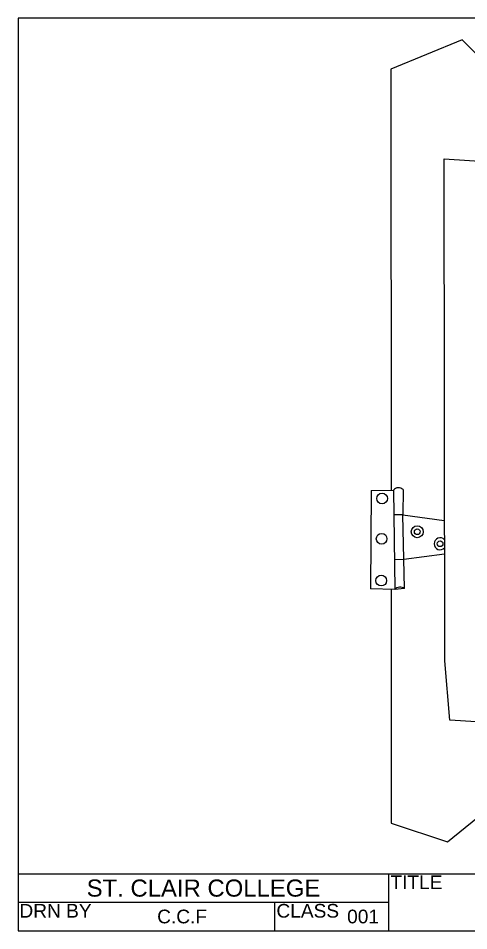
# Model space of a CAD drawing. Header units: inches. Extents: x 0 to 34.3, y -2.3 to 8.
# Drawn here: x 0 to 3.95, y 0 to 8 of the extents above; entities that cross this region are included whole.
import ezdxf
from ezdxf.enums import TextEntityAlignment as Align

# ---------------------------------------------------------------- set-up
doc = ezdxf.new("R2010")
doc.units = ezdxf.units.IN
doc.header["$MEASUREMENT"] = 0
doc.layers.add('DRAWING SHT', color=7, linetype='Continuous')
doc.styles.add('Annotative', font='arial.ttf')
doc.styles.get("Standard").update_dxf_attribs({"font": 'arial.ttf'})

# ---------------------------------------------------------------- blocks, each defined once
blk = doc.blocks.new('Fuerth Cole DRAWING SHT')
at = {"layer": 'DRAWING SHT'}
for p, q in [((0, 0.5), (10.5, 0.5)), ((3.25, 0), (3.25, 0.5)), ((0, 0.25), (3.25, 0.25)), ((2.25, 0), (2.25, 0.25))]:
    blk.add_line(p, q, dxfattribs=at)
blk.add_lwpolyline([(0, 0), (10.5, 0), (10.5, 8), (0, 8)], close=True, dxfattribs=at)
at = {"layer": 'DRAWING SHT', "char_height": 0.12, "width": 1, "attachment_point": 1, "style": 'Annotative'}
for s, insert in [('TITLE', (3.265, 0.485)), ('CLASS', (2.265, 0.235))]:
    blk.add_mtext(s, dxfattribs=dict(at, insert=insert))
at = {"layer": 'DRAWING SHT'}
for s, width, heights, insert, char_height, attachment_point in [('ST. CLAIR COLLEGE', 3.25, [0.2465], (1.625, 0.3731), 0.15, 5), ('DRN BY', 2.25, [0.19], (0.0105, 0.235), 0.12, 1)]:
    blk.add_mtext_dynamic_manual_height_columns(s, width=width, gutter_width=1, heights=heights, dxfattribs=dict(at, insert=insert, char_height=char_height, attachment_point=attachment_point))
for tag, p in [('DATE', (9.375, 0.375)), ('DRN_BY', (1.4375, 0.125)), ('CLS', (3.025, 0.125)), ('SCALE', (9.425, 0.125))]:
    blk.add_attdef(tag, text='', height=0.12, dxfattribs=at).set_placement(p, align=Align.MIDDLE_CENTER)
at = {"layer": 'DRAWING SHT', "lineweight": 30, "flags": 104}
blk.add_attdef('TITLE', text='', height=0.12, dxfattribs=at).set_placement((3.875, 0.25), align=Align.MIDDLE_LEFT)

msp = doc.modelspace()

# ---------------------------------------------------------------- linework, layer by layer
for p, q in [((3.8949, 7.8097), (3.2688, 7.5543)), ((4.3829, 7.3115), (3.8949, 7.8097)), ((3.2688, 7.5543), (3.2708, 3.8629)), ((3.7362, 6.7674), (4.403, 6.7255)), ((3.7411, 2.3673), (3.7362, 6.7674)), ((3.0961, 3.8596), (3.0908, 2.9985)), ((3.0961, 3.8596), (3.2925, 3.8633)), ((3.2925, 3.8633), (3.3032, 2.9913)), ((3.3755, 3.8683), (3.375, 3.6465)), ((3.375, 3.6465), (3.2946, 3.6458)), ((3.3893, 3.0007), (3.375, 3.6465)), ((3.375, 3.6465), (3.7368, 3.5964)), ((3.3836, 3.2564), (3.7398, 3.3039)), ((3.3007, 3.2534), (3.3837, 3.2564)), ((3.3032, 2.9913), (3.0908, 2.9985)), ((3.2712, 2.9923), (3.2723, 0.9438)), ((3.3893, 3.0007), (3.3032, 2.9913)), ((3.7648, 0.779), (5.9672, 2.5677)), ((3.7858, 1.8448), (3.7411, 2.3673)), ((4.0176, 1.8302), (3.7858, 1.8448)), ((3.2723, 0.9438), (3.7648, 0.779))]:
    msp.add_line(p, q)
for centre, radius in [((3.1917, 3.7897), 0.0471), ((3.5003, 3.4981), 0.0524), ((3.5003, 3.4981), 0.0252), ((3.1878, 3.4363), 0.0471), ((3.7007, 3.3927), 0.0252), ((3.1843, 3.0697), 0.0471)]:
    msp.add_circle(centre, radius)
for centre, radius, start, end in [((3.3364, 3.827), 0.0569, 46.52517, 140.40429), ((3.7007, 3.3927), 0.0524, 41.59924, 318.52808), ((3.3517, 2.9467), 0.0659, 55.17457, 137.40056)]:
    msp.add_arc(centre, radius, start, end)

# ---------------------------------------------------------------- block references
ref = msp.add_blockref('Fuerth Cole DRAWING SHT', (0, 0))
ref.add_attrib('DRN_BY', 'C.C.F', dxfattribs={"layer": 'DRAWING SHT', "height": 0.12}).set_placement((1.4375, 0.125), align=Align.MIDDLE_CENTER)
ref.add_attrib('CLS', '001', dxfattribs={"layer": 'DRAWING SHT', "height": 0.12}).set_placement((3.025, 0.125), align=Align.MIDDLE_CENTER)

doc.saveas('drawing.dxf')
